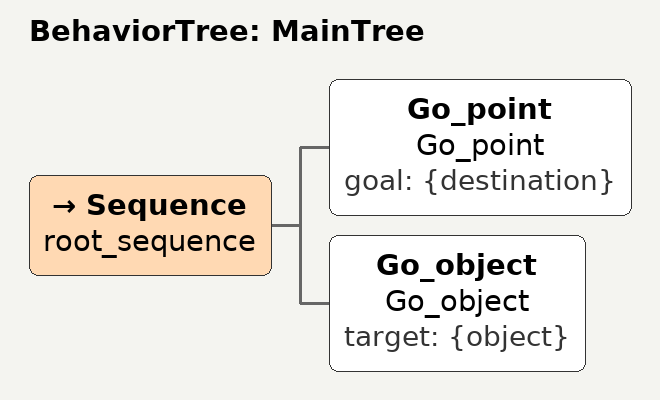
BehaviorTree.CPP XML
<root main_tree_to_execute = "MainTree" >
    <BehaviorTree ID="MainTree">
       <Sequence name="root_sequence">
           <Go_point   name="Go_point" goal="{destination}"/>
           <Go_object   name="Go_object" target="{object}"/>
       </Sequence>
    </BehaviorTree>
</root>
